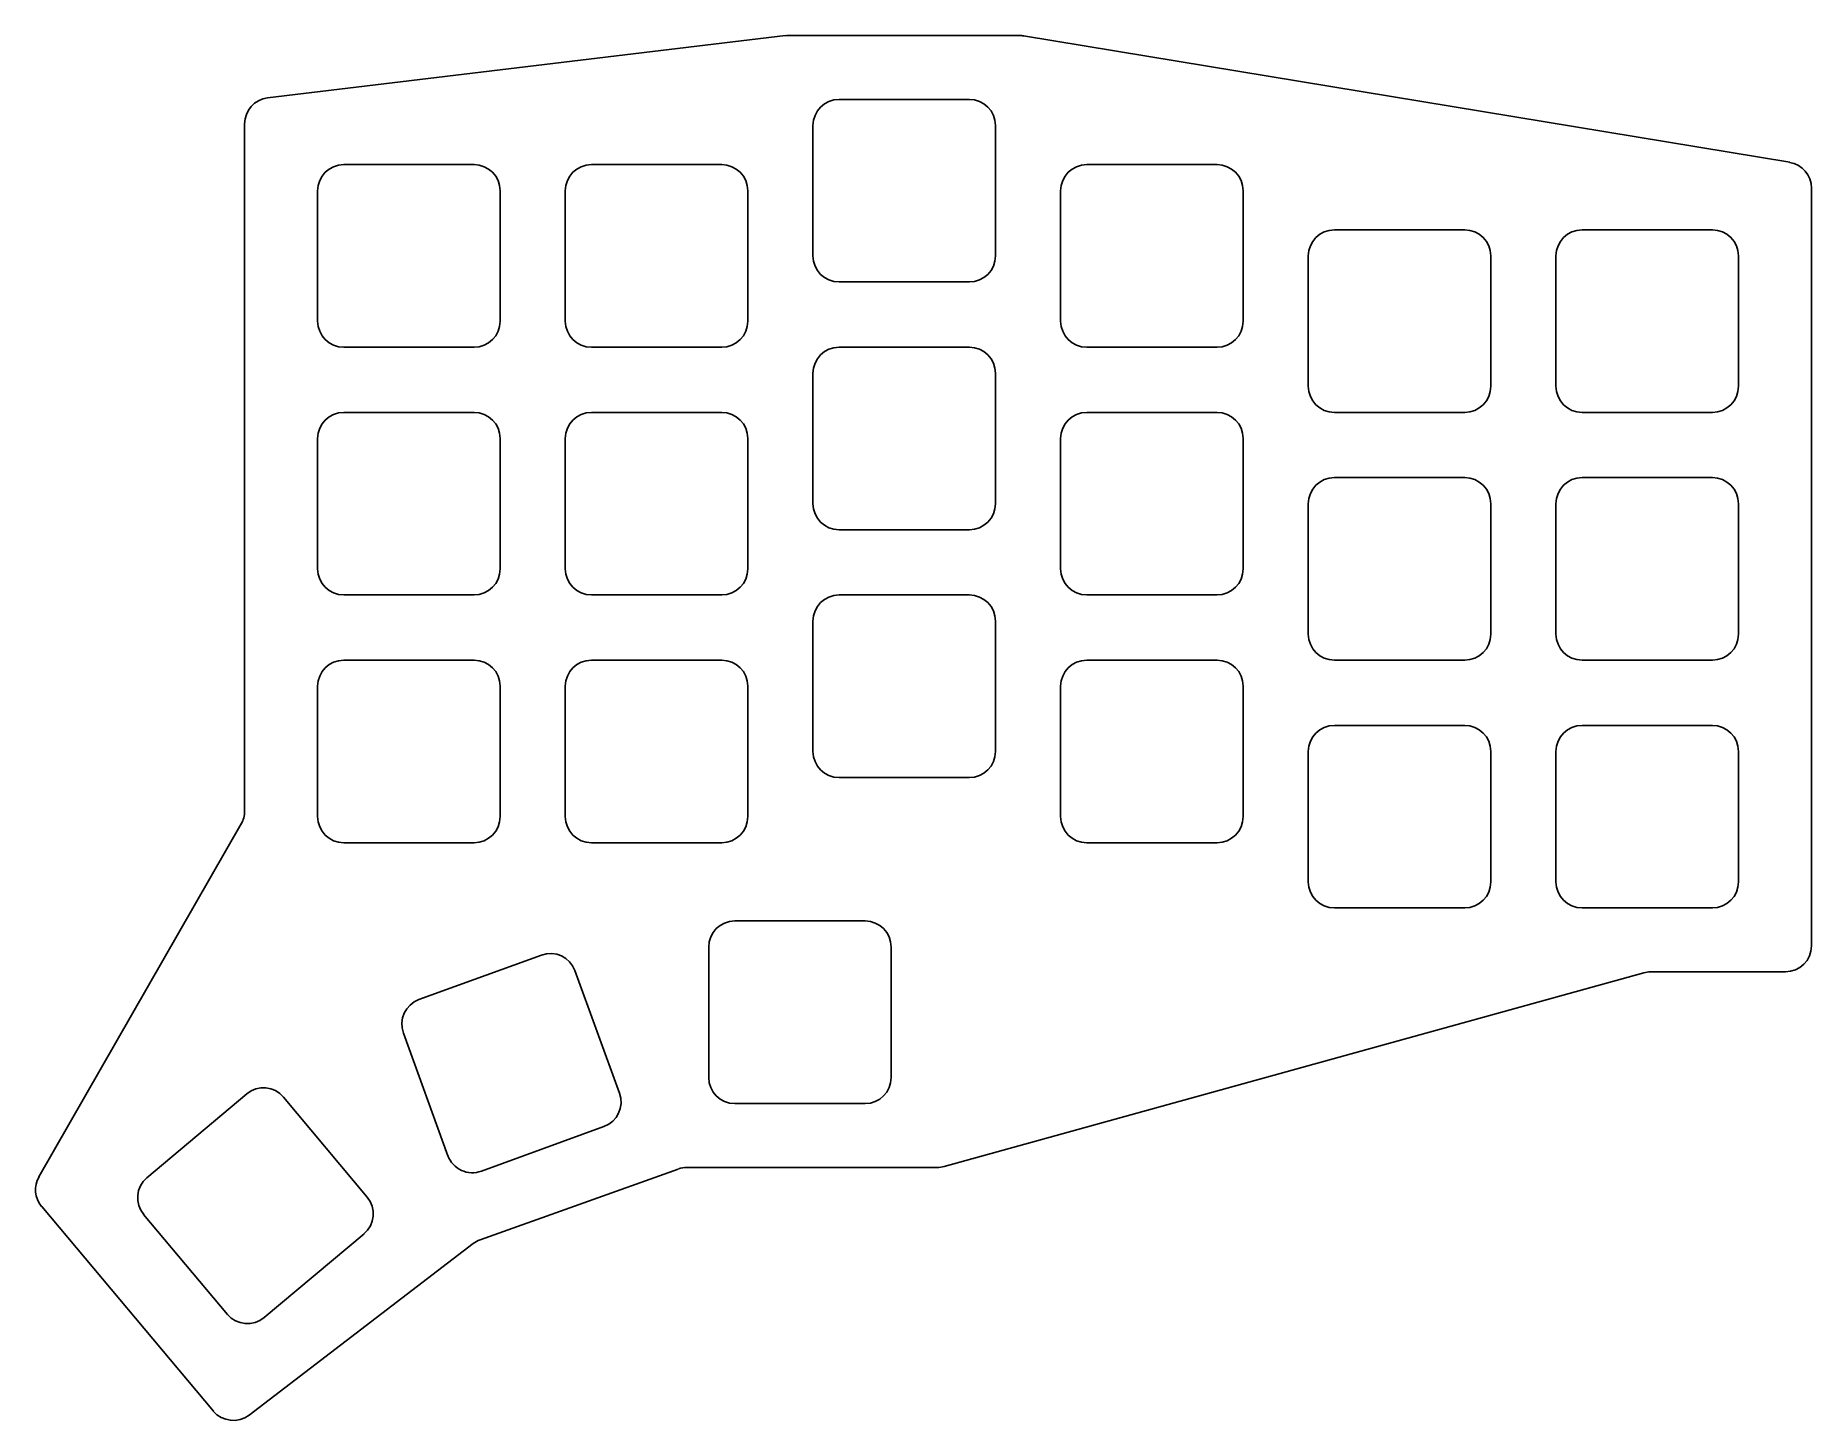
# Model space of a CAD drawing. Header units: millimetres. Extents: x 246 to 383, y -146 to -40.
import ezdxf

# ---------------------------------------------------------------- set-up
doc = ezdxf.new("R2010")
doc.units = ezdxf.units.MM

msp = doc.modelspace()

# ---------------------------------------------------------------- linework, layer by layer
for p, q in [((303.88, -40.11), (264.16, -44.89)), ((321.84, -40.1), (304.12, -40.1)), ((380.93, -49.82), (322.16, -40.13)), ((318, -45), (308, -45)), ((262.4, -46.87), (262.4, -99.57)), ((306, -47), (306, -57)), ((320, -57), (320, -47)), ((280, -50), (270, -50)), ((299, -50), (289, -50)), ((337, -50), (327, -50)), ((268, -52), (268, -62)), ((282, -62), (282, -52)), ((287, -52), (287, -62)), ((301, -62), (301, -52)), ((325, -52), (325, -62)), ((339, -62), (339, -52)), ((382.6, -109.9), (382.6, -51.8)), ((356, -55), (346, -55)), ((375, -55), (365, -55)), ((344, -57), (344, -67)), ((358, -67), (358, -57)), ((363, -57), (363, -67)), ((377, -67), (377, -57)), ((308, -59), (318, -59)), ((270, -64), (280, -64)), ((289, -64), (299, -64)), ((318, -64), (308, -64)), ((327, -64), (337, -64)), ((306, -66), (306, -76)), ((320, -76), (320, -66)), ((280, -69), (270, -69)), ((299, -69), (289, -69)), ((337, -69), (327, -69)), ((346, -69), (356, -69)), ((365, -69), (375, -69)), ((268, -71), (268, -81)), ((282, -81), (282, -71)), ((287, -71), (287, -81)), ((301, -81), (301, -71)), ((325, -71), (325, -81)), ((339, -81), (339, -71)), ((356, -74), (346, -74)), ((375, -74), (365, -74)), ((344, -76), (344, -86)), ((358, -86), (358, -76)), ((363, -76), (363, -86)), ((377, -86), (377, -76)), ((308, -78), (318, -78)), ((270, -83), (280, -83)), ((289, -83), (299, -83)), ((318, -83), (308, -83)), ((327, -83), (337, -83)), ((306, -85), (306, -95)), ((320, -95), (320, -85)), ((280, -88), (270, -88)), ((299, -88), (289, -88)), ((337, -88), (327, -88)), ((346, -88), (356, -88)), ((365, -88), (375, -88)), ((268, -90), (268, -100)), ((282, -100), (282, -90)), ((287, -90), (287, -100)), ((301, -100), (301, -90)), ((325, -90), (325, -100)), ((339, -100), (339, -90)), ((356, -93), (346, -93)), ((375, -93), (365, -93)), ((344, -95), (344, -105)), ((358, -105), (358, -95)), ((363, -95), (363, -105)), ((377, -105), (377, -95)), ((308, -97), (318, -97)), ((262.13, -100.56), (246.62, -127.61)), ((270, -102), (280, -102)), ((289, -102), (299, -102)), ((327, -102), (337, -102)), ((346, -107), (356, -107)), ((365, -107), (375, -107)), ((310, -108), (300, -108)), ((298, -110), (298, -120)), ((312, -120), (312, -110)), ((285.17, -110.61), (275.77, -114.03)), ((291.15, -121.21), (287.73, -111.81)), ((316.06, -126.83), (369.74, -111.97)), ((370.27, -111.9), (380.6, -111.9)), ((274.58, -116.6), (278, -126)), ((262.56, -121.26), (254.9, -127.69)), ((271.81, -129.17), (265.38, -121.51)), ((300, -122), (310, -122)), ((280.56, -127.19), (289.96, -123.77)), ((280.47, -132.44), (295.67, -127.02)), ((296.35, -126.9), (315.53, -126.9)), ((246.83, -129.89), (260, -145.59)), ((254.65, -130.51), (261.08, -138.17)), ((263.9, -138.42), (271.56, -131.99)), ((262.75, -145.89), (279.92, -132.74))]:
    msp.add_line(p, q)
for centre, start, end in [((304.12, -42.1), 90, 96.8536), ((321.84, -42.1), 80.6297, 90), ((264.4, -46.87), 96.8536, 180), ((308, -47), 90, 180), ((318, -47), 0, 90), ((270, -52), 90, 180), ((280, -52), 0, 90), ((289, -52), 90, 180), ((299, -52), 0, 90), ((327, -52), 90, 180), ((337, -52), 0, 90), ((380.6, -51.8), 0, 80.6297), ((346, -57), 90, 180), ((356, -57), 0, 90), ((365, -57), 90, 180), ((375, -57), 0, 90), ((308, -57), 180, 270), ((318, -57), 270, 0), ((270, -62), 180, 270), ((280, -62), 270, 0), ((289, -62), 180, 270), ((299, -62), 270, 0), ((327, -62), 180, 270), ((337, -62), 270, 0), ((308, -66), 90, 180), ((318, -66), 0, 90), ((346, -67), 180, 270), ((356, -67), 270, 0), ((365, -67), 180, 270), ((375, -67), 270, 0), ((270, -71), 90, 180), ((280, -71), 0, 90), ((289, -71), 90, 180), ((299, -71), 0, 90), ((327, -71), 90, 180), ((337, -71), 0, 90), ((346, -76), 90, 180), ((356, -76), 0, 90), ((365, -76), 90, 180), ((375, -76), 0, 90), ((308, -76), 180, 270), ((318, -76), 270, 0), ((270, -81), 180, 270), ((280, -81), 270, 0), ((289, -81), 180, 270), ((299, -81), 270, 0), ((327, -81), 180, 270), ((337, -81), 270, 0), ((308, -85), 90, 180), ((318, -85), 0, 90), ((346, -86), 180, 270), ((356, -86), 270, 0), ((365, -86), 180, 270), ((375, -86), 270, 0), ((270, -90), 90, 180), ((280, -90), 0, 90), ((289, -90), 90, 180), ((299, -90), 0, 90), ((327, -90), 90, 180), ((337, -90), 0, 90), ((346, -95), 90, 180), ((356, -95), 0, 90), ((365, -95), 90, 180), ((375, -95), 0, 90), ((308, -95), 180, 270), ((318, -95), 270, 0), ((260.4, -99.57), 330.1668, 0), ((270, -100), 180, 270), ((280, -100), 270, 0), ((289, -100), 180, 270), ((299, -100), 270, 0), ((327, -100), 180, 270), ((337, -100), 270, 0), ((346, -105), 180, 270), ((356, -105), 270, 0), ((365, -105), 180, 270), ((375, -105), 270, 0), ((300, -110), 90, 180), ((310, -110), 0, 90), ((380.6, -109.9), 270, 0), ((285.86, -112.49), 20, 110), ((370.27, -113.9), 90, 105.4696), ((276.46, -115.91), 110, 200), ((263.85, -122.79), 40, 130), ((289.28, -121.89), 290, 20), ((300, -120), 180, 270), ((310, -120), 270, 0), ((279.88, -125.31), 200, 290), ((248.36, -128.61), 150.1668, 220), ((256.19, -129.22), 130, 220), ((296.35, -128.9), 90, 109.6358), ((315.53, -124.9), 270, 285.4696), ((270.27, -130.46), 310, 40), ((281.14, -134.33), 109.6358, 127.4431), ((262.61, -136.88), 220, 310), ((261.53, -144.3), 220, 307.4431)]:
    msp.add_arc(centre, 2, start, end)

doc.saveas('drawing.dxf')
